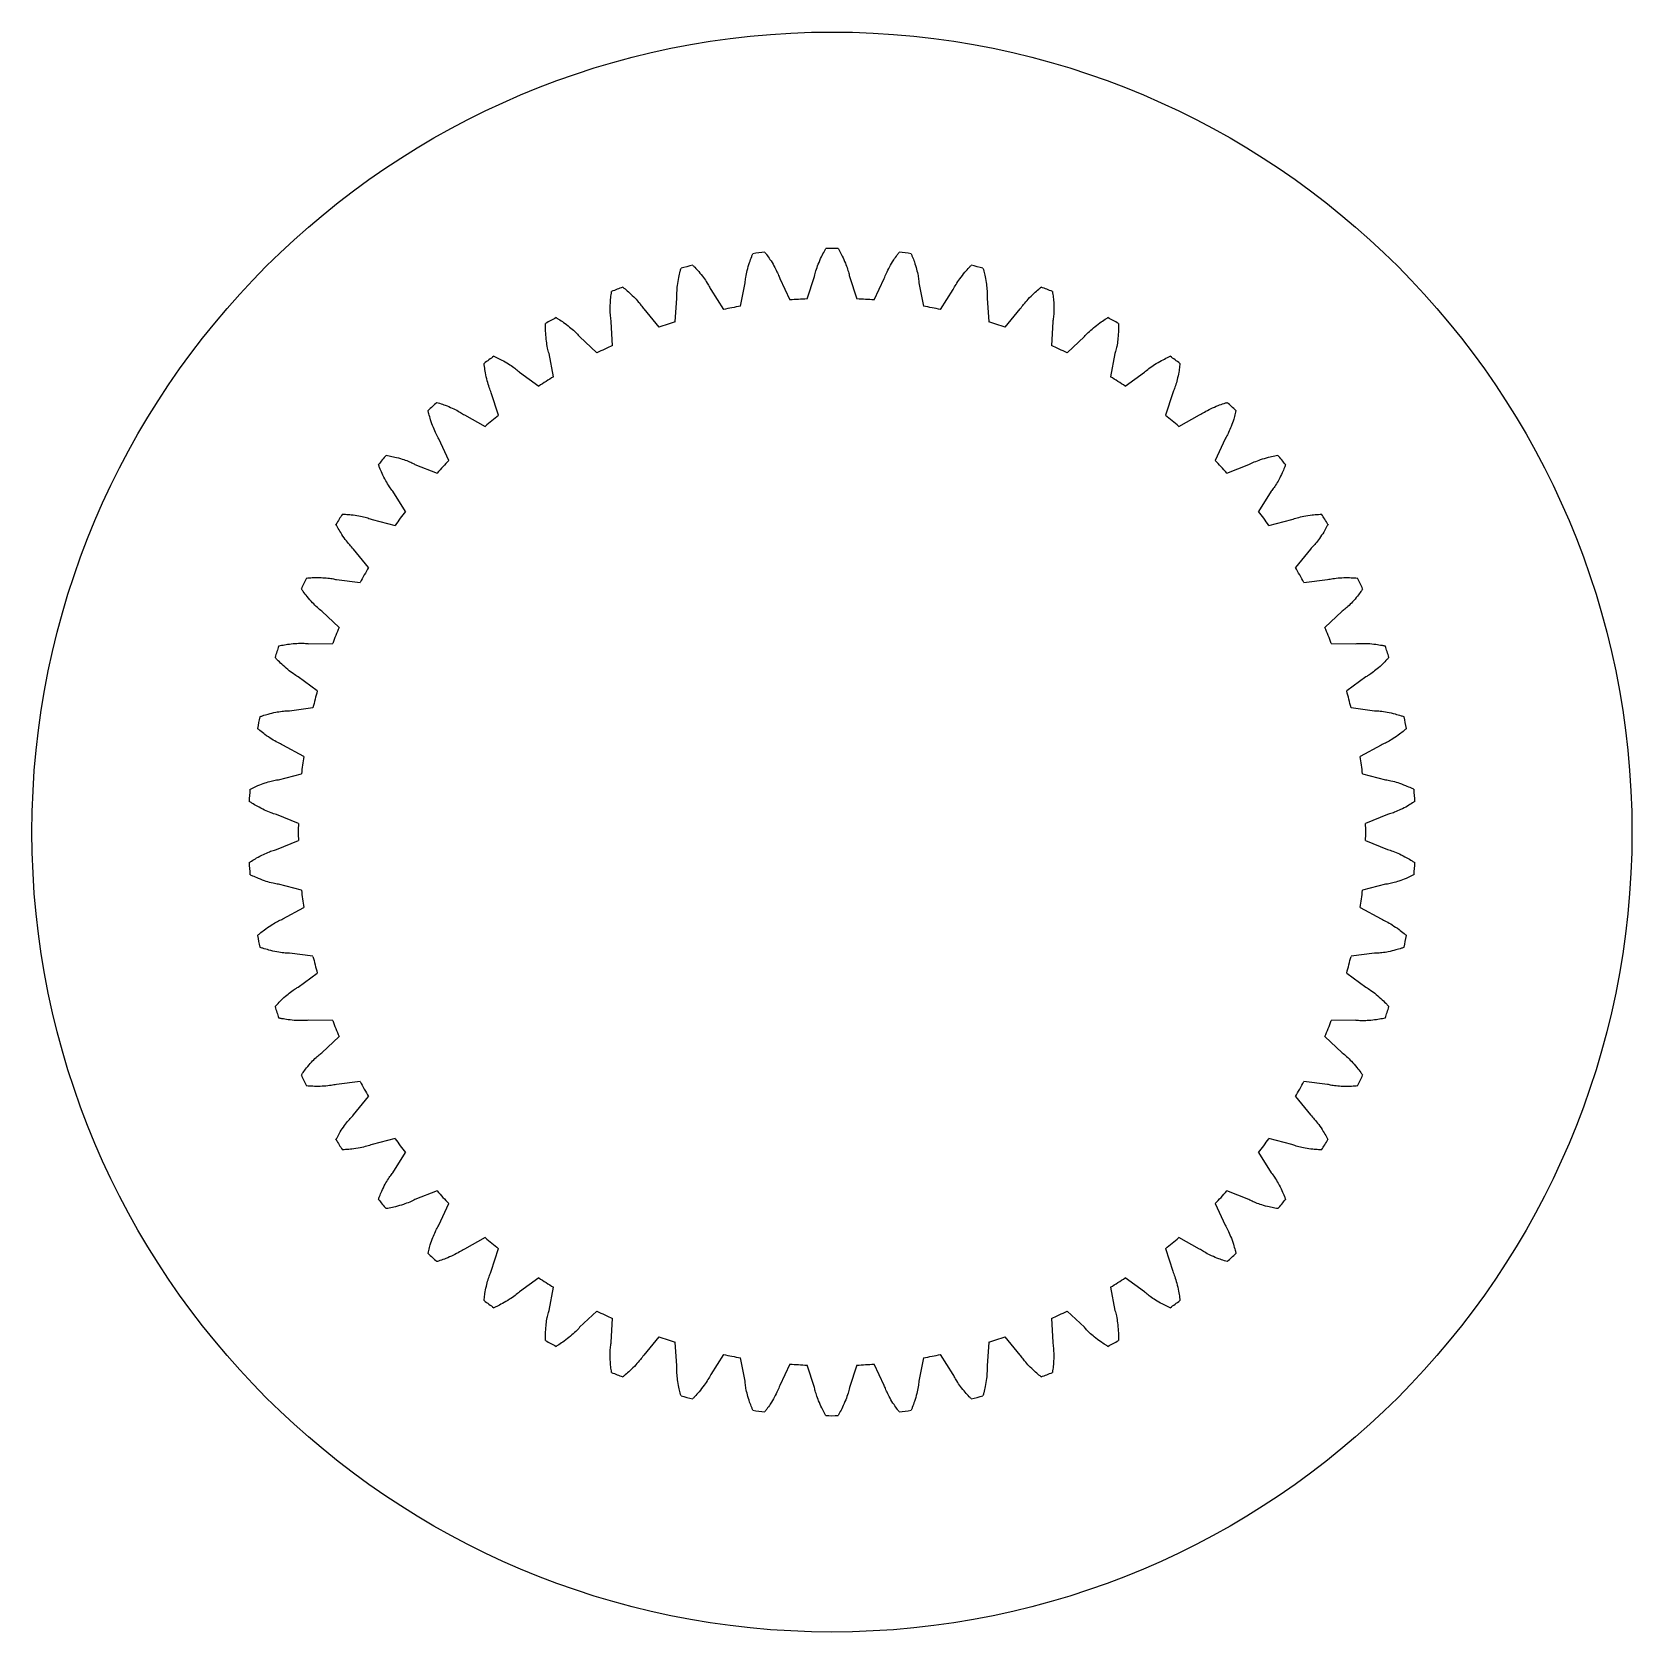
# Model space of a CAD drawing. Header units: inches. Extents: x 0.9 to 97.5, y -1.2 to 16.7.
# Drawn here: x 54.74 to 60.73, y 5.14 to 11.14 of the extents above; entities that cross this region are included whole.
import ezdxf

# ---------------------------------------------------------------- set-up
doc = ezdxf.new("R2010")
doc.units = ezdxf.units.IN
doc.header["$MEASUREMENT"] = 0

msp = doc.modelspace()

# ---------------------------------------------------------------- linework, layer by layer
at = {"color": 7, "linetype": 'Continuous'}
for p, q in [((57.3931, 10.111), (57.4101, 10.1983)), ((57.54, 10.2147), (57.5781, 10.1344)), ((57.6428, 10.1384), (57.6706, 10.2229)), ((57.8015, 10.2229), (57.8293, 10.1384)), ((57.8939, 10.1344), (57.9321, 10.2147)), ((58.0619, 10.1983), (58.0789, 10.111)), ((57.1489, 10.0525), (57.1548, 10.1412)), ((57.2815, 10.1738), (57.3295, 10.0989)), ((58.1425, 10.0989), (58.1905, 10.1738)), ((58.3172, 10.1412), (58.3232, 10.0525)), ((57.0303, 10.1008), (57.0873, 10.0325)), ((58.3848, 10.0325), (58.4417, 10.1008)), ((56.9139, 9.9638), (56.9086, 10.0526)), ((58.5634, 10.0526), (58.5582, 9.9638)), ((56.7902, 9.9969), (56.8553, 9.9362)), ((58.6168, 9.9362), (58.6818, 9.9969)), ((56.6918, 9.8464), (56.6755, 9.9338)), ((58.7965, 9.9338), (58.7802, 9.8464)), ((56.565, 9.8637), (56.6372, 9.8117)), ((58.8349, 9.8117), (58.907, 9.8637)), ((56.4863, 9.7021), (56.4591, 9.7868)), ((59.0129, 9.7868), (58.9857, 9.7021)), ((56.3583, 9.7034), (56.4364, 9.6608)), ((59.0356, 9.6608), (59.1137, 9.7034)), ((56.3004, 9.5331), (56.2629, 9.6138)), ((59.2092, 9.6138), (59.1716, 9.5331)), ((56.1733, 9.5184), (56.2561, 9.4859)), ((59.2159, 9.4859), (59.2987, 9.5184)), ((56.1372, 9.3422), (56.0899, 9.4175)), ((59.3822, 9.4175), (59.3348, 9.3422)), ((56.0129, 9.3116), (56.0992, 9.2898)), ((59.3729, 9.2898), (59.4591, 9.3116)), ((55.9992, 9.1324), (55.9428, 9.2011)), ((59.5292, 9.2011), (59.4728, 9.1324)), ((55.8797, 9.0864), (55.968, 9.0756)), ((59.504, 9.0756), (59.5923, 9.0864)), ((55.8886, 8.9069), (55.824, 8.968)), ((59.648, 8.968), (59.5834, 8.9069)), ((55.7758, 8.8463), (55.8648, 8.8467)), ((59.6072, 8.8467), (59.6962, 8.8463)), ((55.8072, 8.6693), (55.7354, 8.7218)), ((59.7366, 8.7218), (59.6649, 8.6693)), ((55.7029, 8.5951), (55.791, 8.6066)), ((59.681, 8.6066), (59.7692, 8.5951)), ((55.7561, 8.4234), (55.6783, 8.4665)), ((59.7937, 8.4665), (59.7159, 8.4234)), ((55.6619, 8.3367), (55.748, 8.3591)), ((59.724, 8.3591), (59.8101, 8.3367)), ((55.7363, 8.173), (55.6537, 8.2061)), ((59.8183, 8.2061), (59.7357, 8.173)), ((55.6537, 8.0752), (55.7363, 8.1082)), ((59.7357, 8.1082), (59.8183, 8.0752)), ((55.748, 7.9221), (55.6619, 7.9446)), ((59.8101, 7.9446), (59.724, 7.9221)), ((55.6783, 7.8147), (55.7561, 7.8579)), ((59.7159, 7.8579), (59.7937, 7.8147)), ((55.791, 7.6747), (55.7029, 7.6862)), ((59.7692, 7.6862), (59.681, 7.6747)), ((55.7354, 7.5594), (55.8072, 7.6119)), ((59.6649, 7.6119), (59.7366, 7.5594)), ((55.8648, 7.4346), (55.7758, 7.4349)), ((59.6962, 7.4349), (59.6072, 7.4346)), ((55.824, 7.3132), (55.8886, 7.3744)), ((59.5834, 7.3744), (59.648, 7.3132)), ((55.968, 7.2056), (55.8797, 7.1948)), ((59.5923, 7.1948), (59.504, 7.2056)), ((55.9428, 7.0801), (55.9992, 7.1489)), ((59.4728, 7.1489), (59.5292, 7.0801)), ((56.0992, 6.9914), (56.0129, 6.9696)), ((59.4591, 6.9696), (59.3729, 6.9914)), ((56.0899, 6.8637), (56.1372, 6.939)), ((59.3348, 6.939), (59.3822, 6.8637)), ((56.2561, 6.7953), (56.1733, 6.7629)), ((59.2987, 6.7629), (59.2159, 6.7953)), ((56.2629, 6.6675), (56.3004, 6.7481)), ((59.1716, 6.7481), (59.2092, 6.6675)), ((56.4364, 6.6204), (56.3583, 6.5779)), ((59.1137, 6.5779), (59.0356, 6.6204)), ((56.4591, 6.4945), (56.4863, 6.5792)), ((58.9857, 6.5792), (59.0129, 6.4945)), ((56.6372, 6.4695), (56.565, 6.4175)), ((56.6755, 6.3474), (56.6918, 6.4348)), ((58.7802, 6.4348), (58.7965, 6.3474)), ((58.907, 6.4175), (58.8349, 6.4695)), ((56.8553, 6.345), (56.7902, 6.2844)), ((56.9086, 6.2286), (56.9139, 6.3174)), ((58.5582, 6.3174), (58.5634, 6.2286)), ((58.6818, 6.2844), (58.6168, 6.345)), ((57.0873, 6.2488), (57.0303, 6.1804)), ((58.4417, 6.1804), (58.3848, 6.2488)), ((57.1548, 6.14), (57.1489, 6.2287)), ((57.3295, 6.1824), (57.2815, 6.1075)), ((58.1905, 6.1075), (58.1425, 6.1824)), ((58.3232, 6.2287), (58.3172, 6.14)), ((57.4101, 6.0829), (57.3931, 6.1702)), ((57.5781, 6.1469), (57.54, 6.0665)), ((57.6706, 6.0583), (57.6428, 6.1428)), ((57.8293, 6.1428), (57.8015, 6.0583)), ((57.9321, 6.0665), (57.8939, 6.1469)), ((58.0789, 6.1702), (58.0619, 6.0829))]:
    msp.add_line(p, q, dxfattribs=at)
msp.add_circle((57.736, 8.1406), 2.998, dxfattribs=at)
for radius, start, end in [(2.1873, 96.61014, 97.78986), (2.1873, 89.41014, 90.58986), (2.1873, 82.21014, 83.38986), (2.1873, 103.81014, 104.98986), (2.1873, 75.01014, 76.18986), (2.1873, 111.01014, 112.18986), (2, 92.6722, 94.5278), (2, 85.4722, 87.3278), (2.1873, 67.81014, 68.98986), (2, 99.8722, 101.7278), (2, 78.2722, 80.1278), (2.1873, 118.21014, 119.38986), (2, 107.0722, 108.9278), (2, 71.0722, 72.9278), (2.1873, 60.61014, 61.78986), (2, 114.2722, 116.1278), (2, 63.8722, 65.7278), (2.1873, 125.41014, 126.58986), (2.1873, 53.41014, 54.58986), (2, 121.4722, 123.3278), (2, 56.6722, 58.5278), (2.1873, 132.61014, 133.78986), (2.1873, 46.21014, 47.38986), (2, 128.6722, 130.5278), (2, 49.4722, 51.3278), (2.1873, 139.81014, 140.98986), (2.1873, 39.01014, 40.18986), (2, 135.8722, 137.7278), (2, 42.2722, 44.1278), (2.1873, 147.01014, 148.18986), (2, 143.0722, 144.9278), (2, 35.0722, 36.9278), (2.1873, 31.81014, 32.98986), (2, 150.2722, 152.1278), (2, 27.8722, 29.7278), (2.1873, 154.21014, 155.38986), (2.1873, 24.61014, 25.78986), (2, 157.4722, 159.3278), (2, 20.6722, 22.5278), (2.1873, 161.41014, 162.58986), (2.1873, 17.41014, 18.58986), (2, 164.6722, 166.5278), (2, 13.4722, 15.3278), (2.1873, 168.61014, 169.78986), (2.1873, 10.21014, 11.38986), (2, 171.8722, 173.7278), (2, 6.2722, 8.1278), (2.1873, 175.81014, 176.98986), (2.1873, 3.01014, 4.18986), (2, 179.0722, 180.9278), (2, 359.0722, 0.9278), (2.1873, 183.01014, 184.18986), (2.1873, 355.81014, 356.98986), (2, 186.2722, 188.1278), (2, 351.8722, 353.7278), (2.1873, 190.21014, 191.38986), (2.1873, 348.61014, 349.78986), (2, 193.4722, 195.3278), (2, 344.6722, 346.5278), (2.1873, 197.41014, 198.58986), (2.1873, 341.41014, 342.58986), (2, 200.6722, 202.5278), (2, 337.4722, 339.3278), (2.1873, 204.61014, 205.78986), (2, 207.8722, 209.7278), (2, 330.2722, 332.1278), (2.1873, 334.21014, 335.38986), (2.1873, 211.81014, 212.98986), (2, 215.0722, 216.9278), (2, 323.0722, 324.9278), (2.1873, 327.01014, 328.18986), (2, 222.2722, 224.1278), (2, 315.8722, 317.7278), (2.1873, 219.01014, 220.18986), (2.1873, 319.81014, 320.98986), (2, 229.4722, 231.3278), (2, 308.6722, 310.5278), (2.1873, 226.21014, 227.38986), (2.1873, 312.61014, 313.78986), (2, 236.6722, 238.5278), (2, 301.4722, 303.3278), (2.1873, 233.41014, 234.58986), (2.1873, 305.41014, 306.58986), (2, 243.8722, 245.7278), (2, 294.2722, 296.1278), (2, 251.0722, 252.9278), (2, 287.0722, 288.9278), (2.1873, 240.61014, 241.78986), (2, 258.2722, 260.1278), (2, 279.8722, 281.7278), (2.1873, 298.21014, 299.38986), (2, 265.4722, 267.3278), (2, 272.6722, 274.5278), (2.1873, 247.81014, 248.98986), (2.1873, 291.01014, 292.18986), (2.1873, 255.01014, 256.18986), (2.1873, 283.81014, 284.98986), (2.1873, 262.21014, 263.38986), (2.1873, 269.41014, 270.58986), (2.1873, 276.61014, 277.78986)]:
    msp.add_arc((57.736, 8.1406), radius, start, end, dxfattribs=at)
for points, start_tangent, end_tangent in [([(57.4842, 10.3134), (57.4909, 10.3046), (57.5036, 10.2865), (57.5186, 10.262), (57.5297, 10.2404), (57.5374, 10.222), (57.54, 10.2147)], (0.032164, -0.041282), (0.021794, -0.06532)), ([(57.6706, 10.2229), (57.676, 10.2433), (57.6845, 10.268), (57.6968, 10.2963), (57.7077, 10.3175), (57.7135, 10.3278)], (0.014538, 0.065001), (0.026426, 0.045822)), ([(57.7585, 10.3278), (57.764, 10.3183), (57.7744, 10.2987), (57.7862, 10.2725), (57.7945, 10.2497), (57.7998, 10.2305), (57.8015, 10.2229)], (0.026736, -0.044988), (0.013436, -0.067537)), ([(57.9321, 10.2147), (57.94, 10.2343), (57.9516, 10.2577), (57.9673, 10.2842), (57.9808, 10.3039), (57.9878, 10.3134)], (0.02257, 0.062666), (0.031961, 0.042148)), ([(57.1548, 10.1412), (57.1549, 10.1623), (57.1571, 10.1884), (57.162, 10.2189), (57.1672, 10.2421), (57.1703, 10.2535)], (-0.002084, 0.066574), (0.014201, 0.050954)), ([(57.2139, 10.2647), (57.2216, 10.2569), (57.2365, 10.2405), (57.2544, 10.218), (57.2681, 10.1979), (57.2781, 10.1807), (57.2815, 10.1738)], (0.037084, -0.036926), (0.029809, -0.062073)), ([(57.4101, 10.1983), (57.4129, 10.2192), (57.4183, 10.2448), (57.427, 10.2744), (57.4351, 10.2968), (57.4395, 10.3078)], (0.006277, 0.066311), (0.020475, 0.048773)), ([(58.0325, 10.3078), (58.0368, 10.2976), (58.0446, 10.2769), (58.053, 10.2494), (58.0583, 10.2257), (58.0612, 10.206), (58.0619, 10.1983)], (0.020887, -0.047984), (0.004865, -0.068688)), ([(58.1905, 10.1738), (58.2008, 10.1922), (58.2152, 10.214), (58.2342, 10.2383), (58.25, 10.2562), (58.2581, 10.2647)], (0.030246, 0.059344), (0.036991, 0.03781)), ([(58.3018, 10.2535), (58.3047, 10.2429), (58.3099, 10.2214), (58.3148, 10.1931), (58.3171, 10.1689), (58.3175, 10.149), (58.3172, 10.1412)], (0.014708, -0.050224), (-0.003782, -0.068756)), ([(56.9086, 10.0526), (56.9061, 10.0736), (56.905, 10.0997), (56.906, 10.1305), (56.9083, 10.1542), (56.9099, 10.166)], (-0.010411, 0.065788), (0.007702, 0.052332)), ([(56.9518, 10.1825), (56.9604, 10.1757), (56.9772, 10.1613), (56.9979, 10.1413), (57.014, 10.1231), (57.026, 10.1072), (57.0303, 10.1008)], (0.04142, -0.031986), (0.037354, -0.057848)), ([(58.4417, 10.1008), (58.4542, 10.1178), (58.4713, 10.1376), (58.4932, 10.1594), (58.5111, 10.1751), (58.5202, 10.1825)], (0.037446, 0.055085), (0.041439, 0.032876)), ([(58.5621, 10.166), (58.5637, 10.1551), (58.5662, 10.133), (58.5675, 10.1043), (58.5668, 10.08), (58.5647, 10.0603), (58.5634, 10.0526)], (0.008298, -0.051671), (-0.01237, -0.06774)), ([(56.6755, 9.9338), (56.6704, 9.9543), (56.666, 9.9801), (56.6632, 10.0108), (56.6625, 10.0346), (56.6626, 10.0464)], (-0.018575, 0.063965), (0.001083, 0.052885)), ([(56.702, 10.0681), (56.7115, 10.0624), (56.73, 10.0503), (56.7529, 10.033), (56.7712, 10.0169), (56.7851, 10.0027), (56.7902, 9.9969)], (0.045102, -0.026543), (0.04431, -0.05271)), ([(58.6818, 9.9969), (58.6964, 10.0121), (58.7158, 10.0297), (58.7402, 10.0485), (58.7599, 10.0619), (58.77, 10.0681)], (0.044054, 0.049957), (0.045232, 0.027423)), ([(58.8094, 10.0464), (58.8097, 10.0354), (58.8093, 10.0133), (58.807, 9.9846), (58.8033, 9.9606), (58.7987, 9.9413), (58.7965, 9.9338)], (0.001756, -0.052304), (-0.020762, -0.065656)), ([(56.4591, 9.7868), (56.4515, 9.8064), (56.4439, 9.8315), (56.4372, 9.8616), (56.4336, 9.8851), (56.4322, 9.8969)], (-0.026445, 0.061132), (-0.005554, 0.052604)), ([(56.4686, 9.9234), (56.4787, 9.9189), (56.4986, 9.9091), (56.5235, 9.8949), (56.5436, 9.8812), (56.5592, 9.8689), (56.565, 9.8637)], (0.048073, -0.020681), (0.050567, -0.046741)), ([(58.907, 9.8637), (58.9234, 9.877), (58.9448, 9.892), (58.9714, 9.9076), (58.9927, 9.9184), (59.0034, 9.9234)], (0.049968, 0.044042), (0.048313, 0.021538)), ([(59.0398, 9.8969), (59.0387, 9.8859), (59.0356, 9.864), (59.0297, 9.8359), (59.023, 9.8125), (59.016, 9.7939), (59.0129, 9.7868)], (-0.004813, -0.052111), (-0.028827, -0.062536)), ([(56.2629, 9.6138), (56.2528, 9.6323), (56.2422, 9.6562), (56.2318, 9.6853), (56.2252, 9.7081), (56.2223, 9.7196)], (-0.033899, 0.057336), (-0.012103, 0.051493)), ([(56.2552, 9.7504), (56.2657, 9.7473), (56.2867, 9.7401), (56.3132, 9.7291), (56.3349, 9.7181), (56.3519, 9.7077), (56.3583, 9.7034)], (0.050286, -0.014493), (0.056026, -0.040035)), ([(59.1137, 9.7034), (59.1316, 9.7145), (59.1548, 9.7266), (59.1831, 9.7389), (59.2056, 9.7469), (59.2168, 9.7504)], (0.055094, 0.037432), (0.050631, 0.015313)), ([(59.2497, 9.7196), (59.2472, 9.7089), (59.2413, 9.6875), (59.232, 9.6604), (59.2224, 9.638), (59.2131, 9.6204), (59.2092, 9.6138)], (-0.011306, -0.051097), (-0.036438, -0.05843)), ([(56.0651, 9.5522), (56.0759, 9.5503), (56.0976, 9.5458), (56.1253, 9.5382), (56.1482, 9.53), (56.1664, 9.5219), (56.1733, 9.5184)], (0.051706, -0.008076), (0.060602, -0.032697)), ([(59.2987, 9.5184), (59.3179, 9.5272), (59.3424, 9.5363), (59.372, 9.5449), (59.3953, 9.55), (59.4069, 9.5522)], (0.059351, 0.030232), (0.052151, 0.008846)), ([(56.0899, 9.4175), (56.0776, 9.4347), (56.064, 9.457), (56.05, 9.4845), (56.0406, 9.5064), (56.0364, 9.5175)], (-0.040817, 0.052635), (-0.018462, 0.04957)), ([(59.4356, 9.5175), (59.4318, 9.5071), (59.4233, 9.4867), (59.4107, 9.4609), (59.3983, 9.4399), (59.3869, 9.4236), (59.3822, 9.4175)], (-0.017621, -0.049277), (-0.043474, -0.053402)), ([(55.9013, 9.3316), (55.9123, 9.3311), (55.9344, 9.3294), (55.9629, 9.3253), (55.9866, 9.3201), (56.0056, 9.3143), (56.0129, 9.3116)], (0.052311, -0.001531), (0.064222, -0.024844)), ([(59.4591, 9.3116), (59.4792, 9.318), (59.5046, 9.324), (59.5351, 9.3288), (59.5589, 9.331), (59.5707, 9.3316)], (0.062672, 0.022554), (0.052848, 0.00224)), ([(55.9428, 9.2011), (55.9285, 9.2166), (55.9122, 9.2371), (55.8949, 9.2626), (55.8828, 9.2832), (55.8772, 9.2936)], (-0.047092, 0.047104), (-0.024529, 0.046865)), ([(59.5948, 9.2936), (59.5897, 9.2838), (59.5787, 9.2646), (59.5629, 9.2406), (59.5481, 9.2213), (59.5347, 9.2066), (59.5292, 9.2011)], (-0.023659, -0.04668), (-0.049824, -0.047532)), ([(55.7665, 9.0923), (55.7775, 9.0932), (55.7996, 9.0942), (55.8284, 9.0937), (55.8526, 9.0915), (55.8722, 9.0882), (55.8797, 9.0864)], (0.05209, 0.005037), (0.06683, -0.016599)), ([(59.5923, 9.0864), (59.613, 9.0902), (59.639, 9.093), (59.6699, 9.0939), (59.6937, 9.0931), (59.7055, 9.0923)], (0.065005, 0.014522), (0.052713, -0.004401)), ([(55.824, 8.968), (55.8079, 8.9816), (55.7892, 8.9998), (55.7688, 9.023), (55.7542, 9.0419), (55.7474, 9.0515)], (-0.052625, 0.040831), (-0.030209, 0.043421)), ([(59.7247, 9.0515), (59.7184, 9.0425), (59.7051, 9.0248), (59.6864, 9.0029), (59.6692, 8.9857), (59.6541, 8.9727), (59.648, 8.968)], (-0.029323, -0.043347), (-0.055388, -0.040913)), ([(55.6628, 8.8379), (55.6736, 8.8402), (55.6954, 8.844), (55.724, 8.8471), (55.7483, 8.8479), (55.7681, 8.8471), (55.7758, 8.8463)], (0.051048, 0.011526), (0.068383, -0.008092)), ([(59.6962, 8.8463), (59.7172, 8.8475), (59.7434, 8.847), (59.7741, 8.844), (59.7976, 8.8402), (59.8092, 8.8379)], (0.066312, 0.00626), (0.051745, -0.010973)), ([(55.7354, 8.7218), (55.7177, 8.7333), (55.6968, 8.7491), (55.6737, 8.7695), (55.6569, 8.7864), (55.6489, 8.7951)], (-0.057327, 0.033913), (-0.035413, 0.039293)), ([(59.8231, 8.7951), (59.8158, 8.7869), (59.8004, 8.771), (59.7791, 8.7517), (59.7599, 8.7368), (59.7433, 8.7258), (59.7366, 8.7218)], (-0.034524, -0.03933), (-0.060079, -0.033648)), ([(55.5918, 8.5726), (55.6021, 8.5762), (55.6233, 8.5827), (55.6513, 8.5894), (55.6753, 8.5932), (55.6951, 8.5949), (55.7029, 8.5951)], (0.049201, 0.017833), (0.068858, 0.000543)), ([(59.7692, 8.5951), (59.7902, 8.5936), (59.8161, 8.5898), (59.8462, 8.583), (59.869, 8.5763), (59.8803, 8.5726)], (0.066574, -0.002101), (0.049962, -0.017372)), ([(55.6783, 8.4665), (55.6593, 8.4756), (55.6367, 8.4887), (55.6111, 8.5061), (55.5924, 8.5207), (55.5833, 8.5283)], (-0.061126, 0.026461), (-0.040058, 0.034544)), ([(59.8887, 8.5283), (59.8804, 8.5211), (59.8631, 8.5073), (59.8396, 8.4908), (59.8186, 8.4784), (59.8008, 8.4696), (59.7937, 8.4665)], (-0.039181, -0.034693), (-0.063823, -0.025853)), ([(55.5545, 8.3004), (55.5644, 8.3053), (55.5846, 8.3144), (55.6115, 8.3246), (55.6348, 8.3314), (55.6543, 8.3355), (55.6619, 8.3367)], (0.046578, 0.023859), (0.068247, 0.009169)), ([(59.8101, 8.3367), (59.8308, 8.3326), (59.856, 8.3256), (59.885, 8.3151), (59.9068, 8.3056), (59.9175, 8.3004)], (0.065786, -0.010428), (0.047391, -0.023497)), ([(55.6537, 8.2061), (55.6337, 8.2127), (55.6096, 8.2228), (55.5821, 8.2369), (55.5616, 8.2491), (55.5517, 8.2555)], (-0.06396, 0.018591), (-0.044072, 0.029251)), ([(59.9203, 8.2555), (59.9112, 8.2494), (59.8923, 8.2378), (59.8669, 8.2244), (59.8446, 8.2147), (59.8258, 8.2082), (59.8183, 8.2061)], (-0.04322, -0.029508), (-0.06656, -0.01765)), ([(55.5517, 8.0258), (55.5609, 8.0319), (55.5798, 8.0434), (55.6052, 8.0568), (55.6275, 8.0665), (55.6463, 8.0731), (55.6537, 8.0752)], (0.04322, 0.029508), (0.06656, 0.01765)), ([(59.8183, 8.0752), (59.8383, 8.0685), (59.8624, 8.0584), (59.8899, 8.0443), (59.9104, 8.0322), (59.9203, 8.0258)], (0.06396, -0.018591), (0.044072, -0.029251)), ([(55.6619, 7.9446), (55.6412, 7.9487), (55.6161, 7.9557), (55.587, 7.9662), (55.5652, 7.9757), (55.5545, 7.9808)], (-0.065786, 0.010428), (-0.047391, 0.023497)), ([(59.9175, 7.9808), (59.9076, 7.9759), (59.8874, 7.9668), (59.8606, 7.9567), (59.8372, 7.9498), (59.8178, 7.9457), (59.8101, 7.9446)], (-0.046578, -0.023859), (-0.068247, -0.009169)), ([(55.5833, 7.7529), (55.5916, 7.7601), (55.6089, 7.7739), (55.6325, 7.7904), (55.6534, 7.8028), (55.6712, 7.8117), (55.6783, 7.8147)], (0.039181, 0.034693), (0.063823, 0.025853)), ([(59.7937, 7.8147), (59.8127, 7.8056), (59.8354, 7.7925), (59.8609, 7.7751), (59.8797, 7.7605), (59.8887, 7.7529)], (0.061126, -0.026461), (0.040058, -0.034544)), ([(55.7029, 7.6862), (55.6818, 7.6876), (55.656, 7.6914), (55.6258, 7.6982), (55.603, 7.7049), (55.5918, 7.7087)], (-0.066574, 0.002101), (-0.049962, 0.017372)), ([(59.8803, 7.7087), (59.8699, 7.705), (59.8487, 7.6985), (59.8207, 7.6918), (59.7967, 7.688), (59.7769, 7.6864), (59.7692, 7.6862)], (-0.049201, -0.017833), (-0.068858, -0.000543)), ([(55.6489, 7.4861), (55.6562, 7.4943), (55.6717, 7.5102), (55.6929, 7.5296), (55.7121, 7.5445), (55.7287, 7.5555), (55.7354, 7.5594)], (0.034524, 0.03933), (0.060079, 0.033648)), ([(59.7366, 7.5594), (59.7543, 7.548), (59.7752, 7.5322), (59.7983, 7.5117), (59.8151, 7.4948), (59.8231, 7.4861)], (0.057327, -0.033913), (0.035413, -0.039293)), ([(55.7758, 7.4349), (55.7548, 7.4337), (55.7287, 7.4343), (55.6979, 7.4372), (55.6744, 7.441), (55.6628, 7.4433)], (-0.066312, -0.00626), (-0.051745, 0.010973)), ([(59.8092, 7.4433), (59.7985, 7.441), (59.7766, 7.4372), (59.7481, 7.4341), (59.7238, 7.4333), (59.7039, 7.4341), (59.6962, 7.4349)], (-0.051048, -0.011526), (-0.068383, 0.008092)), ([(55.7474, 7.2297), (55.7536, 7.2388), (55.767, 7.2565), (55.7856, 7.2783), (55.8028, 7.2955), (55.8179, 7.3085), (55.824, 7.3132)], (0.029323, 0.043347), (0.055388, 0.040913)), ([(59.648, 7.3132), (59.6641, 7.2997), (59.6828, 7.2814), (59.7032, 7.2582), (59.7178, 7.2394), (59.7247, 7.2297)], (0.052625, -0.040831), (0.030209, -0.043421)), ([(55.8797, 7.1948), (55.859, 7.191), (55.833, 7.1882), (55.8021, 7.1873), (55.7783, 7.1881), (55.7665, 7.189)], (-0.065005, -0.014522), (-0.052713, 0.004401)), ([(59.7055, 7.189), (59.6945, 7.188), (59.6724, 7.187), (59.6436, 7.1875), (59.6194, 7.1897), (59.5998, 7.1931), (59.5923, 7.1948)], (-0.05209, -0.005037), (-0.06683, 0.016599)), ([(55.8772, 6.9877), (55.8823, 6.9974), (55.8933, 7.0167), (55.9091, 7.0407), (55.924, 7.0599), (55.9373, 7.0747), (55.9428, 7.0801)], (0.023659, 0.04668), (0.049824, 0.047532)), ([(59.5292, 7.0801), (59.5435, 7.0646), (59.5598, 7.0442), (59.5771, 7.0186), (59.5892, 6.9981), (59.5948, 6.9877)], (0.047092, -0.047104), (0.024529, -0.046865)), ([(56.0129, 6.9696), (55.9928, 6.9632), (55.9674, 6.9573), (55.9369, 6.9525), (55.9132, 6.9503), (55.9013, 6.9496)], (-0.062672, -0.022554), (-0.052848, -0.00224)), ([(59.5707, 6.9496), (59.5597, 6.9501), (59.5376, 6.9518), (59.5091, 6.9559), (59.4854, 6.9612), (59.4664, 6.9669), (59.4591, 6.9696)], (-0.052311, 0.001531), (-0.064222, 0.024844)), ([(56.0364, 6.7638), (56.0402, 6.7741), (56.0487, 6.7946), (56.0614, 6.8204), (56.0737, 6.8413), (56.0851, 6.8576), (56.0899, 6.8637)], (0.017621, 0.049277), (0.043474, 0.053402)), ([(59.3822, 6.8637), (59.3944, 6.8466), (59.408, 6.8242), (59.422, 6.7967), (59.4314, 6.7748), (59.4356, 6.7638)], (0.040817, -0.052635), (0.018462, -0.04957)), ([(56.1733, 6.7629), (56.1541, 6.754), (56.1296, 6.7449), (56.1, 6.7363), (56.0767, 6.7312), (56.0651, 6.7291)], (-0.059351, -0.030232), (-0.052151, -0.008846)), ([(59.4069, 6.7291), (59.3961, 6.7309), (59.3744, 6.7354), (59.3467, 6.743), (59.3238, 6.7512), (59.3056, 6.7593), (59.2987, 6.7629)], (-0.051706, 0.008076), (-0.060602, 0.032697)), ([(56.2223, 6.5616), (56.2248, 6.5723), (56.2307, 6.5937), (56.24, 6.6209), (56.2497, 6.6432), (56.2589, 6.6608), (56.2629, 6.6675)], (0.011306, 0.051097), (0.036438, 0.05843)), ([(59.2092, 6.6675), (59.2192, 6.6489), (59.2298, 6.6251), (59.2402, 6.596), (59.2468, 6.5731), (59.2497, 6.5616)], (0.033899, -0.057336), (0.012103, -0.051493)), ([(56.3583, 6.5779), (56.3404, 6.5667), (56.3172, 6.5546), (56.2889, 6.5424), (56.2665, 6.5344), (56.2552, 6.5308)], (-0.055094, -0.037432), (-0.050631, -0.015313)), ([(59.2168, 6.5308), (59.2063, 6.534), (59.1854, 6.5412), (59.1588, 6.5522), (59.1371, 6.5632), (59.1201, 6.5735), (59.1137, 6.5779)], (-0.050286, 0.014493), (-0.056026, 0.040035)), ([(56.4322, 6.3844), (56.4333, 6.3953), (56.4365, 6.4172), (56.4423, 6.4454), (56.4491, 6.4687), (56.456, 6.4874), (56.4591, 6.4945)], (0.004813, 0.052111), (0.028827, 0.062536)), ([(59.0129, 6.4945), (59.0205, 6.4748), (59.0281, 6.4498), (59.0348, 6.4196), (59.0385, 6.3961), (59.0398, 6.3844)], (0.026445, -0.061132), (0.005554, -0.052604)), ([(56.565, 6.4175), (56.5487, 6.4042), (56.5272, 6.3893), (56.5006, 6.3736), (56.4794, 6.3628), (56.4686, 6.3579)], (-0.049968, -0.044042), (-0.048313, -0.021538)), ([(59.0034, 6.3579), (58.9933, 6.3624), (58.9735, 6.3721), (58.9485, 6.3864), (58.9284, 6.4), (58.9128, 6.4124), (58.907, 6.4175)], (-0.048073, 0.020681), (-0.050567, 0.046741)), ([(56.6626, 6.2348), (56.6623, 6.2458), (56.6627, 6.2679), (56.665, 6.2966), (56.6687, 6.3206), (56.6733, 6.34), (56.6755, 6.3474)], (-0.001756, 0.052304), (0.020762, 0.065656)), ([(58.7965, 6.3474), (58.8016, 6.3269), (58.806, 6.3012), (58.8088, 6.2704), (58.8095, 6.2466), (58.8094, 6.2348)], (0.018575, -0.063965), (-0.001083, -0.052885)), ([(56.7902, 6.2844), (56.7756, 6.2691), (56.7562, 6.2516), (56.7318, 6.2327), (56.7121, 6.2194), (56.702, 6.2131)], (-0.044054, -0.049957), (-0.045232, -0.027423)), ([(58.77, 6.2131), (58.7606, 6.2188), (58.742, 6.231), (58.7191, 6.2482), (58.7008, 6.2643), (58.6869, 6.2785), (58.6818, 6.2844)], (-0.045102, 0.026543), (-0.04431, 0.05271)), ([(56.9099, 6.1153), (56.9083, 6.1262), (56.9059, 6.1482), (56.9045, 6.1769), (56.9053, 6.2012), (56.9074, 6.221), (56.9086, 6.2286)], (-0.008298, 0.051671), (0.01237, 0.06774)), ([(57.0303, 6.1804), (57.0178, 6.1635), (57.0007, 6.1437), (56.9789, 6.1219), (56.961, 6.1062), (56.9518, 6.0987)], (-0.037446, -0.055085), (-0.041439, -0.032876)), ([(58.5202, 6.0987), (58.5116, 6.1055), (58.4948, 6.1199), (58.4742, 6.1399), (58.458, 6.1582), (58.446, 6.174), (58.4417, 6.1804)], (-0.04142, 0.031986), (-0.037354, 0.057848)), ([(58.5634, 6.2286), (58.5659, 6.2077), (58.567, 6.1816), (58.566, 6.1507), (58.5637, 6.127), (58.5621, 6.1153)], (0.010411, -0.065788), (-0.007702, -0.052332)), ([(57.1703, 6.0277), (57.1673, 6.0383), (57.1621, 6.0599), (57.1572, 6.0882), (57.1549, 6.1124), (57.1545, 6.1323), (57.1548, 6.14)], (-0.014708, 0.050224), (0.003782, 0.068756)), ([(58.3172, 6.14), (58.3171, 6.1189), (58.3149, 6.0929), (58.31, 6.0624), (58.3048, 6.0392), (58.3018, 6.0277)], (0.002084, -0.066574), (-0.014201, -0.050954)), ([(57.2815, 6.1075), (57.2712, 6.0891), (57.2568, 6.0673), (57.2378, 6.0429), (57.2221, 6.0251), (57.2139, 6.0165)], (-0.030246, -0.059344), (-0.036991, -0.03781)), ([(57.4395, 5.9735), (57.4353, 5.9836), (57.4274, 6.0043), (57.419, 6.0318), (57.4137, 6.0555), (57.4108, 6.0752), (57.4101, 6.0829)], (-0.020887, 0.047984), (-0.004865, 0.068688)), ([(57.54, 6.0665), (57.532, 6.047), (57.5204, 6.0236), (57.5047, 5.997), (57.4913, 5.9773), (57.4842, 5.9678)], (-0.02257, -0.062666), (-0.031961, -0.042148)), ([(57.7135, 5.9534), (57.708, 5.9629), (57.6976, 5.9825), (57.6858, 6.0087), (57.6776, 6.0316), (57.6722, 6.0507), (57.6706, 6.0583)], (-0.026736, 0.044988), (-0.013436, 0.067537)), ([(57.8015, 6.0583), (57.7961, 6.0379), (57.7875, 6.0132), (57.7752, 5.9849), (57.7643, 5.9637), (57.7585, 5.9534)], (-0.014538, -0.065001), (-0.026426, -0.045822)), ([(57.9878, 5.9678), (57.9811, 5.9766), (57.9684, 5.9947), (57.9534, 6.0192), (57.9423, 6.0409), (57.9347, 6.0592), (57.9321, 6.0665)], (-0.032164, 0.041282), (-0.021794, 0.06532)), ([(58.0619, 6.0829), (58.0591, 6.062), (58.0537, 6.0365), (58.045, 6.0068), (58.0369, 5.9844), (58.0325, 5.9735)], (-0.006277, -0.066311), (-0.020475, -0.048773)), ([(58.2581, 6.0165), (58.2504, 6.0244), (58.2355, 6.0408), (58.2176, 6.0632), (58.2039, 6.0833), (58.194, 6.1005), (58.1905, 6.1075)], (-0.037084, 0.036926), (-0.029809, 0.062073))]:
    msp.add_spline(points, degree=3, dxfattribs=dict(at, start_tangent=start_tangent, end_tangent=end_tangent))

doc.saveas('drawing.dxf')
